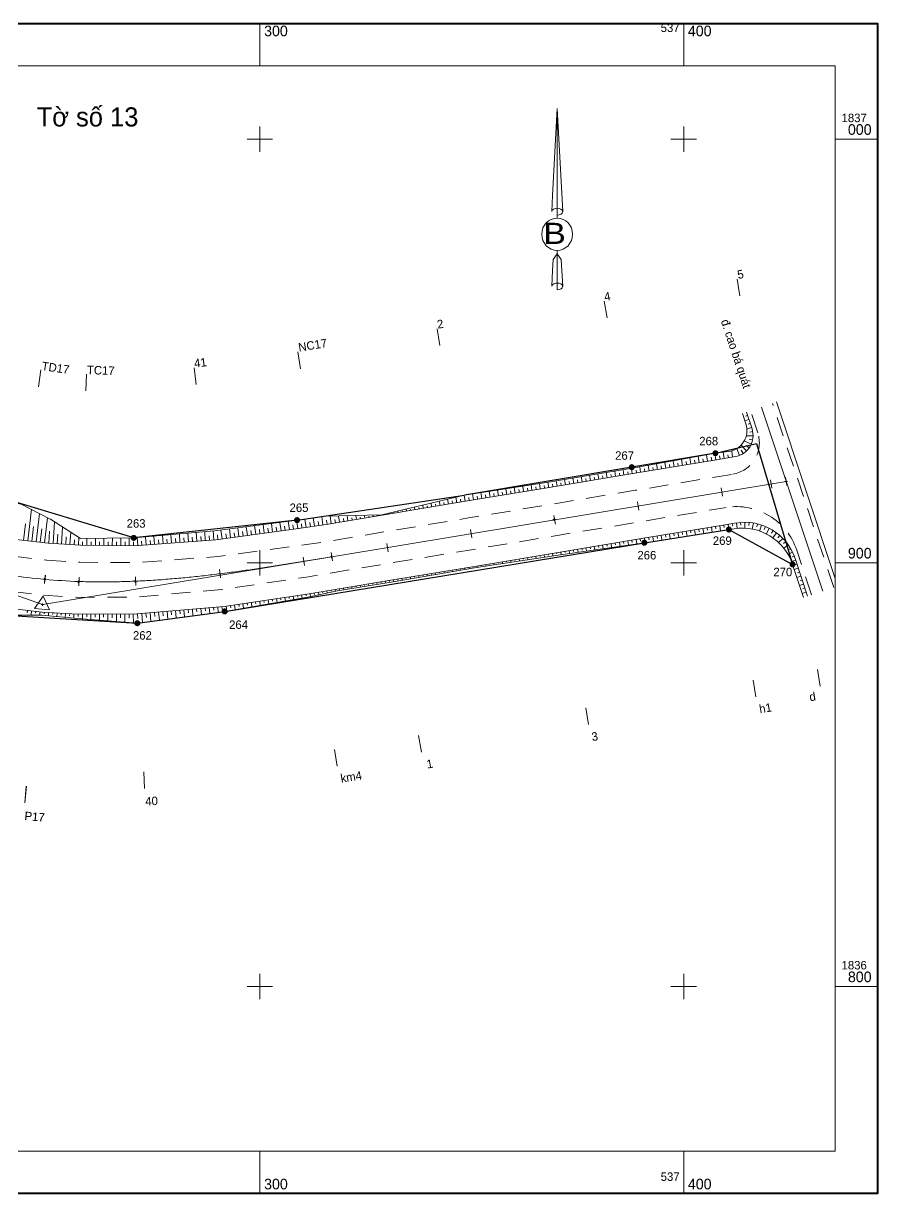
# Model space of a CAD drawing. Header units: metres. Extents: x 537049 to 537446, y 1836751 to 1837027.
# Drawn here: x 537244.2 to 537445.8, y 1836751.1 to 1837027.3 of the extents above; entities that cross this region are included whole.
import ezdxf
from ezdxf.enums import TextEntityAlignment as Align

# ---------------------------------------------------------------- set-up
doc = ezdxf.new("R2010")
doc.units = ezdxf.units.M
doc.header["$MEASUREMENT"] = 0
doc.linetypes.add('DGN Style 2', pattern=[7.5575, 4.5345, -3.023])
doc.layers.get('0').update_dxf_attribs({"color": 1})
for name, color, linetype, lineweight in [('Level 19', 1, 'Continuous', 0), ('Level 2', 1, 'Continuous', 0), ('Level 3', 1, 'Continuous', 0), ('Level 4', 1, 'Continuous', 0), ('Level 5', 1, 'Continuous', 0), ('Level 51', 1, 'Continuous', 0), ('Level 62', 1, 'Continuous', 0), ('Level 63', 1, 'Continuous', 0), ('Level 8', 1, 'Continuous', 0), ('Level 9', 1, 'Continuous', 0)]:
    doc.layers.add(name, color=color, linetype=linetype, lineweight=lineweight)
doc.styles.add('Style-CHAR_FAST_FONT', font='CHAR_FAST_FONT.shx')
doc.styles.add('Style-ENGINEERING', font='ENGINEERING.shx')
doc.styles.add('Style-STANDARD', font='STANDARD.shx')

# ---------------------------------------------------------------- blocks, each defined once
blk = doc.blocks.new('DDCT_1')
at = {"color": 0, "linetype": 'Continuous', "lineweight": 0}
for p, q in [((6.2, 0), (-6.2, 0)), ((0, -6.2), (0, 6.2))]:
    blk.add_line(p, q, dxfattribs=at)
blk = doc.blocks.new('BLOCK_')
at = {"color": 0, "linetype": 'ByBlock', "lineweight": 0}
blk.add_point((0, 0), dxfattribs=at)
blk = doc.blocks.new('KH_DIN')
at = {"color": 0, "linetype": 'Continuous', "lineweight": 0, "flags": 128}
blk.add_lwpolyline([(1.08, -1.83), (1.09, 1.71), (-1.99, -0.04)], close=True, dxfattribs=at)
blk.add_lwpolyline([(-0.05, 0, 1), (0.05, 0, 1)], format="xyb", close=True, dxfattribs=at)
at = {"color": 0, "linetype": 'Continuous', "lineweight": 0}
blk.add_blockref('BLOCK_', (0, 0), dxfattribs=at)
at = {"color": 0, "linetype": 'Continuous', "lineweight": 0, "style": 'Style-STANDARD', "flags": 1}
blk.add_attdef('xdata0', text='', height=1, rotation=270.0545, dxfattribs=at).set_placement((0, 0), align=Align.TOP_LEFT)
blk.add_attdef('xdata0', text='', height=1, rotation=270.0545, dxfattribs=at).set_placement((0, 0), align=Align.TOP_LEFT)
blk = doc.blocks.new('*U39')
at = {"layer": 'Level 51', "color": 7, "linetype": 'Continuous', "lineweight": 0}
for p, q in [((0.06, 50.73), (-2.51, 2.08)), ((0.06, 50.73), (3.13, -6.88)), ((0.06, 50.73), (3.13, -6.88)), ((0.06, 50.73), (3.13, -6.88)), ((0.06, -4.95), (0.06, 50.73)), ((-2.51, 2.08), (-3.01, -6.77)), ((0.06, -4.95), (0.06, -7.18)), ((0.06, -7.18), (0.06, -8.83)), ((0.06, -8.83), (0.06, -10.49)), ((0.06, -8.83), (0.06, -10.49)), ((0.06, -8.83), (0.06, -10.49)), ((3.13, -6.88), (3.13, -6.77)), ((0.06, -30.43), (-2.2, -33.63)), ((0.06, -30.43), (0.06, -28.54)), ((0.06, -30.43), (0.06, -28.54)), ((0.06, -30.43), (0.06, -28.54)), ((0.06, -30.43), (2.32, -33.63)), ((0.06, -30.43), (2.32, -33.63)), ((0.06, -30.43), (2.32, -33.63)), ((0.06, -46.77), (0.06, -30.43)), ((-2.2, -33.63), (-2.51, -39.7)), ((2.32, -33.63), (3.13, -48.7)), ((2.32, -33.63), (3.13, -48.7)), ((2.32, -33.63), (3.13, -48.7)), ((-2.51, -39.7), (-3.01, -48.5)), ((0.06, -46.77), (0.06, -48.96)), ((0.06, -48.96), (0.06, -50.63)), ((3.13, -48.7), (3.13, -48.5))]:
    blk.add_line(p, q, dxfattribs=at)
at = {"layer": 'Level 51', "color": 7, "linetype": 'Continuous', "lineweight": 0, "extrusion": (0, 0, -1)}
for centre, start_param, end_param in [((0.04, -6.89), 3.208733, 4.712389), ((0.04, -48.68), 3.208907, 3.792116), ((0.04, -48.68), 3.792116, 4.712389)]:
    blk.add_ellipse(centre, major_axis=(3.06, 0), ratio=0.632193, start_param=start_param, end_param=end_param, dxfattribs=at)
at = {"layer": 'Level 51', "color": 7, "linetype": 'Continuous', "lineweight": 0}
for centre, start_param, end_param in [((0.04, -6.89), 0.067141, 1.570796), ((0.04, -6.89), 4.712389, 6.283185), ((0.04, -48.68), 0.067141, 1.570796), ((0.04, -48.68), 4.712389, 6.283185)]:
    blk.add_ellipse(centre, major_axis=(3.06, 0), ratio=0.632193, start_param=start_param, end_param=end_param, dxfattribs=at)
blk.add_ellipse((0.04, -19.51), major_axis=(0, 9.03), ratio=0.956213, dxfattribs=at)
at = {"layer": 'Level 51', "color": 7, "linetype": 'Continuous', "lineweight": 0, "insert": (-1.42, -24.91), "char_height": 11.8046, "attachment_point": 8, "line_spacing_factor": 0.60241, "style": 'Style-CHAR_FAST_FONT'}
blk.add_mtext('\\H1.000000x;\\W1.194961;\\T1.000;B\\P', dxfattribs=at)

msp = doc.modelspace()

# ---------------------------------------------------------------- hatches: boundary and pattern name
at = {"layer": 'Level 4', "linetype": 'Continuous', "lineweight": 0}
h = msp.add_hatch(color=7, dxfattribs=at)
edge = h.paths.add_edge_path()
edge.add_arc((537407.49, 1836925.85), 0.718679, 360, 720)
h = msp.add_hatch(color=1, dxfattribs=at)
edge = h.paths.add_edge_path()
edge.add_arc((537387.75, 1836922.55), 0.718679, 360, 720)
h = msp.add_hatch(color=1, dxfattribs=at)
edge = h.paths.add_edge_path()
edge.add_arc((537308.77, 1836910.06), 0.718679, 360, 720)
h = msp.add_hatch(color=7, dxfattribs=at)
edge = h.paths.add_edge_path()
edge.add_arc((537410.68, 1836907.83), 0.718679, 360, 720)
h = msp.add_hatch(color=7, dxfattribs=at)
edge = h.paths.add_edge_path()
edge.add_arc((537270.22, 1836905.87), 0.718679, 360, 720)
h = msp.add_hatch(color=7, dxfattribs=at)
edge = h.paths.add_edge_path()
edge.add_arc((537270.22, 1836905.87), 0.718679, 360, 720)
h = msp.add_hatch(color=7, dxfattribs=at)
edge = h.paths.add_edge_path()
edge.add_arc((537390.72, 1836904.72), 0.718679, 360, 720)
h = msp.add_hatch(color=7, dxfattribs=at)
edge = h.paths.add_edge_path()
edge.add_arc((537425.69, 1836899.61), 0.718679, 360, 720)
h = msp.add_hatch(color=7, dxfattribs=at)
edge = h.paths.add_edge_path()
edge.add_arc((537291.69, 1836888.51), 0.718679, 360, 720)
h = msp.add_hatch(color=7, dxfattribs=at)
edge = h.paths.add_edge_path()
edge.add_arc((537271.08, 1836885.72), 0.718679, 360, 720)

# ---------------------------------------------------------------- linework, layer by layer
at = {"layer": 'Level 19', "color": 7, "linetype": 'Continuous', "lineweight": 13}
for p, q in [((537435.758401, 1836830.219193), (537435.758401, 1836851.598525)), ((537435.758401, 1836812.025201), (537435.758401, 1836830.219193)), ((537435.758401, 1836761.085286), (537435.758401, 1836812.025201))]:
    msp.add_line(p, q, dxfattribs=at)
at = {"layer": 'Level 2', "color": 7, "linetype": 'Continuous', "lineweight": 0}
for p, q in [((537413.27, 1836962.99), (537412.62, 1836966.94)), ((537381.92, 1836957.8), (537381.27, 1836961.74)), ((537342.46, 1836951.25), (537341.81, 1836955.2)), ((537309.58, 1836945.8), (537308.92, 1836949.75)), ((537247.75, 1836941.54), (537248.33, 1836945.5)), ((537258.94, 1836940.54), (537259.08, 1836944.54)), ((537284.98, 1836942.04), (537284.49, 1836946.01)), ((537415.38, 1836933.81), (537414.43, 1836933.49)), ((537415.06, 1836934.76), (537414.59, 1836934.6)), ((537416.01, 1836931.91), (537414.92, 1836931.55)), ((537415.7, 1836932.86), (537415.22, 1836932.7)), ((537416.29, 1836930.95), (537415.6, 1836930.82)), ((537414.84, 1836926.38), (537413.55, 1836927.73)), ((537415.97, 1836928.01), (537414.29, 1836928.74)), ((537416.38, 1836929.96), (537414.78, 1836929.97)), ((537416.27, 1836928.97), (537415.42, 1836929.14)), ((537403.66, 1836923.64), (537403.42, 1836925.12)), ((537405.64, 1836923.97), (537405.39, 1836925.47)), ((537407.61, 1836924.3), (537407.35, 1836925.83)), ((537408.6, 1836924.46), (537408.47, 1836925.21)), ((537409.58, 1836924.62), (537409.34, 1836926.08)), ((537410.57, 1836924.79), (537410.45, 1836925.49)), ((537411.55, 1836924.95), (537411.33, 1836926.32)), ((537413.16, 1836925.32), (537412.55, 1836926.93)), ((537414.05, 1836925.77), (537413.57, 1836926.53)), ((537415.49, 1836927.14), (537414.72, 1836927.67)), ((537387.88, 1836921.02), (537387.67, 1836922.27)), ((537389.85, 1836921.35), (537389.64, 1836922.62)), ((537390.84, 1836921.52), (537390.73, 1836922.16)), ((537391.82, 1836921.68), (537391.61, 1836922.98)), ((537392.81, 1836921.84), (537392.7, 1836922.5)), ((537393.8, 1836922.01), (537393.58, 1836923.33)), ((537394.78, 1836922.17), (537394.67, 1836922.84)), ((537395.77, 1836922.33), (537395.55, 1836923.69)), ((537396.76, 1836922.5), (537396.64, 1836923.18)), ((537397.74, 1836922.66), (537397.51, 1836924.05)), ((537398.73, 1836922.82), (537398.61, 1836923.52)), ((537399.72, 1836922.99), (537399.48, 1836924.4)), ((537400.7, 1836923.15), (537400.58, 1836923.87)), ((537401.69, 1836923.31), (537401.45, 1836924.76)), ((537402.68, 1836923.48), (537402.55, 1836924.21)), ((537404.65, 1836923.81), (537404.53, 1836924.55)), ((537406.62, 1836924.13), (537406.5, 1836924.89)), ((537372.09, 1836918.41), (537371.88, 1836919.67)), ((537374.07, 1836918.73), (537373.86, 1836919.99)), ((537375.05, 1836918.9), (537374.95, 1836919.53)), ((537376.04, 1836919.06), (537375.83, 1836920.32)), ((537377.03, 1836919.23), (537376.92, 1836919.85)), ((537378.01, 1836919.39), (537377.8, 1836920.64)), ((537379, 1836919.55), (537378.9, 1836920.18)), ((537379.99, 1836919.72), (537379.78, 1836920.97)), ((537380.97, 1836919.88), (537380.87, 1836920.5)), ((537381.96, 1836920.04), (537381.75, 1836921.29)), ((537382.95, 1836920.21), (537382.84, 1836920.83)), ((537383.93, 1836920.37), (537383.73, 1836921.62)), ((537384.92, 1836920.53), (537384.82, 1836921.16)), ((537385.9, 1836920.7), (537385.7, 1836921.94)), ((537386.89, 1836920.86), (537386.79, 1836921.48)), ((537388.86, 1836921.19), (537388.76, 1836921.81)), ((537420.47, 1836919.59), (537420.8, 1836917.61)), ((537424.03, 1836920.18), (537424.35, 1836918.2)), ((537354.34, 1836915.46), (537354.11, 1836916.85)), ((537356.31, 1836915.79), (537356.08, 1836917.16)), ((537357.3, 1836915.95), (537357.18, 1836916.64)), ((537358.28, 1836916.12), (537358.06, 1836917.47)), ((537359.27, 1836916.28), (537359.16, 1836916.95)), ((537360.26, 1836916.44), (537360.03, 1836917.78)), ((537361.24, 1836916.61), (537361.13, 1836917.27)), ((537362.23, 1836916.77), (537362.01, 1836918.09)), ((537363.21, 1836916.94), (537363.11, 1836917.59)), ((537364.2, 1836917.1), (537363.99, 1836918.4)), ((537365.19, 1836917.26), (537365.08, 1836917.91)), ((537366.17, 1836917.43), (537365.96, 1836918.71)), ((537367.16, 1836917.59), (537367.06, 1836918.23)), ((537368.15, 1836917.75), (537367.94, 1836919.02)), ((537369.13, 1836917.92), (537369.03, 1836918.55)), ((537370.12, 1836918.08), (537369.91, 1836919.34)), ((537371.11, 1836918.24), (537371, 1836918.87)), ((537373.08, 1836918.57), (537372.98, 1836919.2)), ((537408.85, 1836917.66), (537409.18, 1836915.69)), ((537340.52, 1836913.17), (537340.38, 1836914.07)), ((537342.5, 1836913.5), (537342.33, 1836914.53)), ((537343.48, 1836913.66), (537343.39, 1836914.21)), ((537344.47, 1836913.83), (537344.28, 1836914.99)), ((537345.46, 1836913.99), (537345.36, 1836914.61)), ((537346.44, 1836914.15), (537346.23, 1836915.45)), ((537347.43, 1836914.32), (537347.32, 1836915)), ((537348.42, 1836914.48), (537348.18, 1836915.91)), ((537349.4, 1836914.65), (537349.28, 1836915.36)), ((537350.39, 1836914.81), (537350.15, 1836916.23)), ((537351.38, 1836914.97), (537351.26, 1836915.68)), ((537352.36, 1836915.14), (537352.13, 1836916.54)), ((537353.35, 1836915.3), (537353.23, 1836916)), ((537355.32, 1836915.63), (537355.21, 1836916.32)), ((537389.12, 1836914.39), (537389.45, 1836912.42)), ((537245.2, 1836905.15), (537246.07, 1836912.61)), ((537247.19, 1836904.92), (537247.97, 1836911.61)), ((537320.79, 1836909.9), (537320.59, 1836911.11)), ((537322.77, 1836910.23), (537322.61, 1836911.17)), ((537324.74, 1836910.56), (537324.63, 1836911.22)), ((537326.71, 1836910.88), (537326.65, 1836911.28)), ((537327.7, 1836911.05), (537327.68, 1836911.18)), ((537328.69, 1836911.21), (537328.66, 1836911.34)), ((537329.67, 1836911.37), (537329.66, 1836911.46)), ((537330.66, 1836911.54), (537330.62, 1836911.77)), ((537331.65, 1836911.7), (537331.62, 1836911.85)), ((537332.63, 1836911.86), (537332.57, 1836912.23)), ((537333.62, 1836912.03), (537333.58, 1836912.24)), ((537334.61, 1836912.19), (537334.52, 1836912.69)), ((537335.59, 1836912.36), (537335.54, 1836912.64)), ((537336.58, 1836912.52), (537336.47, 1836913.15)), ((537337.56, 1836912.68), (537337.51, 1836913.03)), ((537338.55, 1836912.85), (537338.42, 1836913.61)), ((537339.54, 1836913.01), (537339.47, 1836913.43)), ((537341.51, 1836913.34), (537341.43, 1836913.82)), ((537369.39, 1836911.12), (537369.72, 1836909.14)), ((537244.21, 1836905.27), (537244.67, 1836909.19)), ((537246.19, 1836905.04), (537246.61, 1836908.57)), ((537249.17, 1836904.69), (537249.87, 1836910.6)), ((537251.18, 1836904.52), (537251.5, 1836909.65)), ((537253.18, 1836904.39), (537253.43, 1836908.43)), ((537297.05, 1836906.44), (537296.77, 1836908.5)), ((537299.03, 1836906.71), (537298.75, 1836908.76)), ((537301.01, 1836906.97), (537300.74, 1836909.01)), ((537302.99, 1836907.24), (537302.72, 1836909.27)), ((537303.98, 1836907.37), (537303.85, 1836908.39)), ((537304.98, 1836907.5), (537304.7, 1836909.53)), ((537305.97, 1836907.64), (537305.83, 1836908.65)), ((537306.96, 1836907.77), (537306.69, 1836909.79)), ((537307.95, 1836907.9), (537307.81, 1836908.91)), ((537308.94, 1836908.04), (537308.67, 1836910.05)), ((537309.93, 1836908.18), (537309.78, 1836909.18)), ((537310.92, 1836908.33), (537310.62, 1836910.32)), ((537311.91, 1836908.48), (537311.76, 1836909.47)), ((537312.9, 1836908.63), (537312.6, 1836910.59)), ((537313.88, 1836908.78), (537313.74, 1836909.75)), ((537314.87, 1836908.93), (537314.58, 1836910.86)), ((537315.86, 1836909.08), (537315.71, 1836910.03)), ((537316.85, 1836909.25), (537316.56, 1836911)), ((537317.83, 1836909.41), (537317.7, 1836910.22)), ((537318.82, 1836909.57), (537318.58, 1836911.05)), ((537319.81, 1836909.74), (537319.7, 1836910.41)), ((537321.78, 1836910.07), (537321.69, 1836910.6)), ((537323.75, 1836910.39), (537323.69, 1836910.79)), ((537325.73, 1836910.72), (537325.68, 1836910.99)), ((537406.53, 1836908.41), (537406.73, 1836907.21)), ((537407.52, 1836908.57), (537407.62, 1836907.97)), ((537408.51, 1836908.73), (537408.71, 1836907.52)), ((537409.49, 1836908.9), (537409.59, 1836908.29)), ((537410.48, 1836909.06), (537410.68, 1836907.83)), ((537411.47, 1836909.22), (537411.57, 1836908.6)), ((537412.45, 1836909.39), (537412.66, 1836908.11)), ((537413.44, 1836909.51), (537413.5, 1836908.83)), ((537414.44, 1836909.54), (537414.44, 1836908.15)), ((537415.44, 1836909.5), (537415.38, 1836908.79)), ((537416.44, 1836909.38), (537416.2, 1836907.94)), ((537417.41, 1836909.18), (537417.24, 1836908.46)), ((537418.37, 1836908.9), (537417.9, 1836907.48)), ((537419.31, 1836908.55), (537419.02, 1836907.86)), ((537248.18, 1836904.8), (537248.55, 1836907.96)), ((537250.17, 1836904.58), (537250.34, 1836907.42)), ((537250.18, 1836904.58), (537250.36, 1836907.42)), ((537252.18, 1836904.45), (537252.32, 1836906.75)), ((537254.17, 1836904.33), (537254.28, 1836906.08)), ((537255.17, 1836904.27), (537255.36, 1836907.22)), ((537257.17, 1836904.14), (537257.28, 1836906)), ((537259.17, 1836904.1), (537259.18, 1836905.76)), ((537261.17, 1836904.08), (537261.18, 1836905.78)), ((537263.17, 1836904.07), (537263.18, 1836905.8)), ((537265.17, 1836904.05), (537265.18, 1836905.82)), ((537267.17, 1836904.03), (537267.18, 1836905.84)), ((537269.17, 1836904.01), (537269.18, 1836905.86)), ((537271.16, 1836904.07), (537271.03, 1836905.94)), ((537273.16, 1836904.22), (537273.02, 1836906.12)), ((537275.15, 1836904.36), (537275.01, 1836906.29)), ((537277.15, 1836904.51), (537277, 1836906.46)), ((537279.14, 1836904.66), (537279, 1836906.63)), ((537280.14, 1836904.73), (537280.07, 1836905.73)), ((537281.14, 1836904.81), (537280.99, 1836906.8)), ((537282.13, 1836904.88), (537282.06, 1836905.89)), ((537283.13, 1836904.96), (537282.98, 1836906.98)), ((537284.13, 1836905.03), (537284.05, 1836906.05)), ((537285.13, 1836905.1), (537284.97, 1836907.15)), ((537286.12, 1836905.18), (537286.05, 1836906.21)), ((537287.12, 1836905.25), (537286.97, 1836907.32)), ((537288.12, 1836905.33), (537288.04, 1836906.37)), ((537289.12, 1836905.4), (537288.96, 1836907.49)), ((537290.11, 1836905.51), (537289.97, 1836906.55)), ((537291.1, 1836905.64), (537290.82, 1836907.72)), ((537292.09, 1836905.77), (537291.95, 1836906.81)), ((537293.08, 1836905.91), (537292.8, 1836907.98)), ((537294.07, 1836906.04), (537293.93, 1836907.07)), ((537295.06, 1836906.17), (537294.79, 1836908.24)), ((537296.06, 1836906.31), (537295.92, 1836907.34)), ((537298.04, 1836906.57), (537297.9, 1836907.6)), ((537300.02, 1836906.84), (537299.88, 1836907.86)), ((537302, 1836907.1), (537301.87, 1836908.12)), ((537349.66, 1836907.85), (537349.98, 1836905.87)), ((537389.76, 1836905.63), (537389.85, 1836905.12)), ((537390.75, 1836905.79), (537390.92, 1836904.75)), ((537391.73, 1836905.95), (537391.82, 1836905.43)), ((537392.72, 1836906.12), (537392.9, 1836905.06)), ((537393.71, 1836906.28), (537393.8, 1836905.75)), ((537394.69, 1836906.44), (537394.87, 1836905.37)), ((537395.68, 1836906.61), (537395.77, 1836906.06)), ((537396.67, 1836906.77), (537396.85, 1836905.68)), ((537397.65, 1836906.93), (537397.75, 1836906.38)), ((537398.64, 1836907.1), (537398.83, 1836905.98)), ((537399.63, 1836907.26), (537399.72, 1836906.7)), ((537400.61, 1836907.42), (537400.8, 1836906.29)), ((537401.6, 1836907.59), (537401.7, 1836907.02)), ((537402.59, 1836907.75), (537402.78, 1836906.6)), ((537403.57, 1836907.92), (537403.67, 1836907.33)), ((537404.56, 1836908.08), (537404.75, 1836906.91)), ((537405.55, 1836908.24), (537405.64, 1836907.65)), ((537420.21, 1836908.12), (537419.52, 1836906.8)), ((537421.08, 1836907.63), (537420.69, 1836907)), ((537421.91, 1836907.06), (537421.03, 1836905.89)), ((537422.68, 1836906.43), (537422.21, 1836905.89)), ((537423.41, 1836905.74), (537422.4, 1836904.77)), ((537256.17, 1836904.2), (537256.25, 1836905.41)), ((537258.17, 1836904.11), (537258.17, 1836904.93)), ((537260.17, 1836904.09), (537260.17, 1836904.93)), ((537262.17, 1836904.07), (537262.17, 1836904.93)), ((537264.17, 1836904.06), (537264.17, 1836904.93)), ((537266.17, 1836904.04), (537266.17, 1836904.94)), ((537268.17, 1836904.02), (537268.17, 1836904.94)), ((537270.17, 1836904.01), (537270.17, 1836904.94)), ((537272.16, 1836904.14), (537272.09, 1836905.09)), ((537274.16, 1836904.29), (537274.09, 1836905.25)), ((537276.15, 1836904.44), (537276.08, 1836905.41)), ((537278.15, 1836904.59), (537278.07, 1836905.57)), ((537329.93, 1836904.57), (537330.25, 1836902.6)), ((537372.99, 1836902.84), (537373.1, 1836902.21)), ((537373.98, 1836903.01), (537374.03, 1836902.68)), ((537374.96, 1836903.17), (537375.08, 1836902.49)), ((537375.95, 1836903.34), (537376.01, 1836902.99)), ((537376.94, 1836903.5), (537377.06, 1836902.78)), ((537377.92, 1836903.66), (537377.99, 1836903.29)), ((537378.91, 1836903.83), (537379.04, 1836903.06)), ((537379.9, 1836903.99), (537379.96, 1836903.59)), ((537380.88, 1836904.15), (537381.02, 1836903.34)), ((537381.87, 1836904.32), (537381.94, 1836903.9)), ((537382.86, 1836904.48), (537383, 1836903.62)), ((537383.84, 1836904.64), (537383.92, 1836904.2)), ((537384.83, 1836904.81), (537384.98, 1836903.91)), ((537385.82, 1836904.97), (537385.89, 1836904.51)), ((537386.8, 1836905.13), (537386.96, 1836904.19)), ((537387.79, 1836905.3), (537387.87, 1836904.81)), ((537388.78, 1836905.46), (537388.94, 1836904.47)), ((537424.07, 1836904.99), (537423.55, 1836904.56)), ((537424.68, 1836904.2), (537423.61, 1836903.45)), ((537425.21, 1836903.36), (537424.68, 1836903.04)), ((537310.2, 1836901.31), (537310.52, 1836899.33)), ((537316.78, 1836902.39), (537317.1, 1836900.42)), ((537356.22, 1836900.06), (537356.25, 1836899.88)), ((537357.21, 1836900.23), (537357.27, 1836899.84)), ((537358.19, 1836900.39), (537358.23, 1836900.19)), ((537359.18, 1836900.55), (537359.25, 1836900.14)), ((537360.17, 1836900.72), (537360.2, 1836900.5)), ((537361.15, 1836900.88), (537361.23, 1836900.44)), ((537362.14, 1836901.05), (537362.18, 1836900.82)), ((537363.13, 1836901.21), (537363.2, 1836900.74)), ((537364.11, 1836901.37), (537364.15, 1836901.13)), ((537365.1, 1836901.54), (537365.18, 1836901.03)), ((537366.09, 1836901.7), (537366.13, 1836901.44)), ((537367.07, 1836901.86), (537367.16, 1836901.33)), ((537368.06, 1836902.03), (537368.1, 1836901.75)), ((537369.04, 1836902.19), (537369.14, 1836901.63)), ((537370.03, 1836902.35), (537370.08, 1836902.07)), ((537371.02, 1836902.52), (537371.12, 1836901.93)), ((537372, 1836902.68), (537372.05, 1836902.38)), ((537425.68, 1836902.47), (537424.63, 1836901.96)), ((537426.41, 1836900.61), (537425.44, 1836900.29)), ((537426.08, 1836901.56), (537425.57, 1836901.36)), ((537290.45, 1836898.38), (537290.7, 1836896.4)), ((537340.44, 1836897.45), (537340.47, 1836897.25)), ((537341.42, 1836897.61), (537341.48, 1836897.23)), ((537342.41, 1836897.77), (537342.44, 1836897.59)), ((537343.39, 1836897.94), (537343.46, 1836897.58)), ((537344.38, 1836898.1), (537344.41, 1836897.92)), ((537345.37, 1836898.26), (537345.43, 1836897.92)), ((537346.35, 1836898.43), (537346.38, 1836898.26)), ((537347.34, 1836898.59), (537347.4, 1836898.26)), ((537348.33, 1836898.76), (537348.35, 1836898.59)), ((537349.31, 1836898.92), (537349.37, 1836898.6)), ((537350.3, 1836899.08), (537350.33, 1836898.93)), ((537351.29, 1836899.25), (537351.34, 1836898.94)), ((537352.27, 1836899.41), (537352.3, 1836899.25)), ((537353.26, 1836899.57), (537353.32, 1836899.24)), ((537354.25, 1836899.74), (537354.28, 1836899.56)), ((537355.23, 1836899.9), (537355.29, 1836899.54)), ((537427.04, 1836898.71), (537426.09, 1836898.4)), ((537426.73, 1836899.66), (537426.25, 1836899.51)), ((537427.36, 1836897.77), (537426.88, 1836897.61)), ((537249.35, 1836897.07), (537249.17, 1836895.08)), ((537249.37, 1836897.07), (537249.19, 1836895.08)), ((537257.37, 1836896.57), (537257.3, 1836894.57)), ((537270.62, 1836896.64), (537270.7, 1836894.64)), ((537323.66, 1836894.67), (537323.74, 1836894.23)), ((537324.65, 1836894.83), (537324.69, 1836894.61)), ((537325.64, 1836894.99), (537325.71, 1836894.55)), ((537326.62, 1836895.16), (537326.66, 1836894.94)), ((537327.61, 1836895.32), (537327.68, 1836894.87)), ((537328.6, 1836895.48), (537328.63, 1836895.26)), ((537329.58, 1836895.65), (537329.66, 1836895.2)), ((537330.57, 1836895.81), (537330.61, 1836895.58)), ((537331.56, 1836895.97), (537331.63, 1836895.52)), ((537332.54, 1836896.14), (537332.58, 1836895.91)), ((537333.53, 1836896.3), (537333.6, 1836895.86)), ((537334.52, 1836896.47), (537334.55, 1836896.25)), ((537335.5, 1836896.63), (537335.57, 1836896.21)), ((537336.49, 1836896.79), (537336.52, 1836896.58)), ((537337.48, 1836896.96), (537337.54, 1836896.55)), ((537338.46, 1836897.12), (537338.5, 1836896.92)), ((537339.45, 1836897.28), (537339.51, 1836896.89)), ((537427.67, 1836896.82), (537426.72, 1836896.5)), ((537428.3, 1836894.92), (537427.35, 1836894.6)), ((537427.99, 1836895.87), (537427.51, 1836895.71)), ((537305.89, 1836891.83), (537306.02, 1836890.95)), ((537306.88, 1836891.97), (537306.94, 1836891.54)), ((537307.87, 1836892.12), (537307.99, 1836891.28)), ((537308.86, 1836892.27), (537308.92, 1836891.86)), ((537309.85, 1836892.41), (537309.96, 1836891.62)), ((537310.84, 1836892.56), (537310.89, 1836892.17)), ((537311.83, 1836892.71), (537311.95, 1836891.96)), ((537312.81, 1836892.87), (537312.87, 1836892.52)), ((537313.8, 1836893.03), (537313.9, 1836892.39)), ((537314.79, 1836893.2), (537314.83, 1836892.9)), ((537315.77, 1836893.36), (537315.86, 1836892.82)), ((537316.76, 1836893.52), (537316.8, 1836893.28)), ((537317.75, 1836893.68), (537317.82, 1836893.24)), ((537318.73, 1836893.85), (537318.77, 1836893.64)), ((537319.72, 1836894.01), (537319.79, 1836893.59)), ((537320.7, 1836894.18), (537320.74, 1836893.96)), ((537321.69, 1836894.34), (537321.76, 1836893.91)), ((537322.68, 1836894.5), (537322.71, 1836894.29)), ((537428.93, 1836893.02), (537427.99, 1836892.71)), ((537428.62, 1836893.97), (537428.14, 1836893.81)), ((537248.72, 1836890.11), (537248.74, 1836890.1)), ((537284.08, 1836889.05), (537284.21, 1836887.5)), ((537285.07, 1836889.13), (537285.14, 1836888.38)), ((537286.07, 1836889.22), (537286.2, 1836887.77)), ((537287.06, 1836889.31), (537287.13, 1836888.61)), ((537288.06, 1836889.4), (537288.18, 1836888.04)), ((537289.06, 1836889.48), (537289.11, 1836888.83)), ((537290.05, 1836889.57), (537290.16, 1836888.31)), ((537291.05, 1836889.66), (537291.1, 1836889.05)), ((537292.04, 1836889.78), (537292.21, 1836888.6)), ((537293.03, 1836889.92), (537293.12, 1836889.35)), ((537294.02, 1836890.07), (537294.19, 1836888.94)), ((537295.01, 1836890.22), (537295.09, 1836889.66)), ((537296, 1836890.36), (537296.16, 1836889.27)), ((537296.99, 1836890.51), (537297.07, 1836889.97)), ((537297.98, 1836890.65), (537298.13, 1836889.61)), ((537298.97, 1836890.8), (537299.04, 1836890.29)), ((537299.95, 1836890.95), (537300.1, 1836889.94)), ((537300.94, 1836891.09), (537301.02, 1836890.6)), ((537301.93, 1836891.24), (537302.08, 1836890.28)), ((537302.92, 1836891.39), (537302.99, 1836890.92)), ((537303.91, 1836891.53), (537304.05, 1836890.61)), ((537304.9, 1836891.68), (537304.97, 1836891.23)), ((537245.15, 1836888.75), (537245.08, 1836888.19)), ((537246.14, 1836888.64), (537246.02, 1836887.61)), ((537247.13, 1836888.52), (537247.08, 1836888.06)), ((537248.12, 1836888.41), (537248.03, 1836887.6)), ((537249.14, 1836888.32), (537249.12, 1836887.93)), ((537250.14, 1836888.26), (537250.09, 1836887.45)), ((537251.14, 1836888.19), (537251.11, 1836887.78)), ((537252.14, 1836888.13), (537252.08, 1836887.28)), ((537253.13, 1836888.07), (537253.11, 1836887.63)), ((537254.13, 1836888.01), (537254.08, 1836887.1)), ((537255.13, 1836887.94), (537255.1, 1836887.48)), ((537256.13, 1836887.88), (537256.07, 1836886.93)), ((537257.13, 1836887.82), (537257.13, 1836887.33)), ((537258.13, 1836887.83), (537258.13, 1836886.75)), ((537259.13, 1836887.83), (537259.13, 1836887.25)), ((537260.13, 1836887.84), (537260.13, 1836886.59)), ((537261.13, 1836887.84), (537261.13, 1836887.18)), ((537262.13, 1836887.85), (537262.13, 1836886.44)), ((537263.13, 1836887.86), (537263.13, 1836887.11)), ((537264.13, 1836887.86), (537264.13, 1836886.28)), ((537265.13, 1836887.87), (537265.13, 1836887.03)), ((537266.13, 1836887.87), (537266.14, 1836886.12)), ((537267.13, 1836887.88), (537267.13, 1836886.96)), ((537268.13, 1836887.88), (537268.14, 1836885.96)), ((537269.13, 1836887.89), (537269.13, 1836886.88)), ((537270.13, 1836887.89), (537270.14, 1836885.8)), ((537271.13, 1836887.91), (537271.22, 1836886.83)), ((537272.12, 1836888), (537272.31, 1836885.89)), ((537273.12, 1836888.08), (537273.21, 1836887.05)), ((537274.11, 1836888.17), (537274.29, 1836886.16)), ((537275.11, 1836888.26), (537275.2, 1836887.28)), ((537276.11, 1836888.35), (537276.27, 1836886.43)), ((537277.1, 1836888.43), (537277.18, 1836887.5)), ((537278.1, 1836888.52), (537278.26, 1836886.69)), ((537279.09, 1836888.61), (537279.17, 1836887.72)), ((537280.09, 1836888.7), (537280.24, 1836886.96)), ((537281.09, 1836888.78), (537281.16, 1836887.94)), ((537282.08, 1836888.87), (537282.23, 1836887.23)), ((537283.08, 1836888.96), (537283.15, 1836888.16)), ((537431.58, 1836874.8), (537432.23, 1836870.85)), ((537416.37, 1836872.28), (537417.03, 1836868.33)), ((537376.91, 1836865.74), (537377.57, 1836861.79)), ((537337.45, 1836859.19), (537338.11, 1836855.25)), ((537317.61, 1836855.91), (537318.25, 1836851.96)), ((537272.59, 1836850.68), (537272.76, 1836846.69)), ((537244.86, 1836847.27), (537244.51, 1836843.29)), ((537244.9, 1836847.27), (537244.54, 1836843.29))]:
    msp.add_line(p, q, dxfattribs=at)
at = {"layer": 'Level 2', "color": 7, "linetype": 'Continuous', "lineweight": 0, "flags": 128}
for points in [[(537059.05, 1836954.84), (537070.84, 1836954.9), (537074.45, 1836954.68), (537077.4, 1836953.9), (537085.73, 1836953.23), (537087.83, 1836952.17), (537094.47, 1836950.6), (537100.15, 1836949.5), (537119.01, 1836944.61), (537138.64, 1836938.27), (537159.13, 1836931.03), (537173.61, 1836928.51), (537187.85, 1836925.2), (537194.36, 1836922.71), (537209.71, 1836920.86), (537216.44, 1836919.97), (537220.55, 1836920.62), (537231.73, 1836916.04), (537243.7, 1836913.86), (537250.54, 1836910.25)], [(537250.03, 1836904.59), (537242.47, 1836905.47), (537229.82, 1836907.66), (537217.65, 1836910.64), (537213.91, 1836911.7), (537207.36, 1836913.67), (537192.84, 1836918.43), (537186.24, 1836920.69), (537172.57, 1836925.58), (537158.93, 1836930.46), (537138.42, 1836937.6), (537118.71, 1836943.41), (537099.82, 1836947.21), (537094.19, 1836947.92), (537087.59, 1836948.5), (537085.49, 1836948.62), (537077.39, 1836948.83), (537074.55, 1836948.81), (537071.08, 1836948.71), (537059.05, 1836947.62)], [(537059.05, 1836931.28), (537071.72, 1836932.43), (537074.83, 1836932.51), (537077.38, 1836932.53), (537084.63, 1836932.34), (537086.52, 1836932.23), (537092.43, 1836931.72), (537097.49, 1836931.08), (537114.79, 1836927.84), (537133.49, 1836922.6), (537153.71, 1836915.87), (537167.34, 1836910.99), (537181.01, 1836906.1), (537187.63, 1836903.74), (537202.45, 1836898.65), (537209.27, 1836896.5), (537213.21, 1836895.33), (537226.22, 1836891.95), (537240.11, 1836889.35), (537248.56, 1836888.35), (537248.57, 1836888.35)], [(537059.05, 1836928.15), (537072, 1836925.14), (537074.95, 1836925.61), (537077.37, 1836926.03), (537084.19, 1836923.83), (537086.05, 1836925.13), (537091.56, 1836923.61), (537096.34, 1836923.15), (537114.04, 1836924.88), (537132.18, 1836918.6), (537153.03, 1836913.97), (537165.22, 1836905.05), (537177.9, 1836897.38), (537185.42, 1836897.52), (537200.75, 1836893.45), (537207.94, 1836892.13), (537211.92, 1836890.89), (537225.71, 1836889.71), (537239.87, 1836887.66), (537248.5, 1836887.59)], [(537412.2, 1836925.06), (537407.74, 1836924.32), (537388.01, 1836921.05), (537368.28, 1836917.78), (537348.55, 1836914.5), (537328.82, 1836911.23), (537315.67, 1836909.05), (537309.1, 1836908.06), (537289.57, 1836905.43), (537270.3, 1836904), (537257.64, 1836904.11), (537250.04, 1836904.59), (537250.03, 1836904.59)]]:
    msp.add_lwpolyline(points, dxfattribs=at)
for points in [[(537250.54, 1836910.26), (537250.55, 1836910.25), (537257.7, 1836905.74), (537270.22, 1836905.87), (537289.31, 1836907.52), (537308.77, 1836910.06), (537315.36, 1836910.96), (537328.8, 1836911.34), (537348.31, 1836915.94), (537368.07, 1836919.04), (537387.81, 1836922.29), (537407.49, 1836925.85), (537410.53, 1836926.22), (537410.526929, 1836926.220134, 0.4744289952), (537414.674739, 1836932.761135), (537414.67, 1836932.76), (537413.85, 1836935.26)], [(537412.198389, 1836925.057471, 0.4608349968), (537416.125368, 1836931.566901), (537416.13, 1836931.57), (537414.79, 1836935.57)], [(537248.57, 1836888.36), (537248.59, 1836888.35), (537257.05, 1836887.82), (537270.99, 1836887.9), (537291.54, 1836889.7), (537311.61, 1836892.67), (537318.21, 1836893.76), (537331.36, 1836895.94), (537351.09, 1836899.21), (537370.82, 1836902.48), (537390.55, 1836905.76), (537410.28, 1836909.03), (537412.38, 1836909.38), (537412.380749, 1836909.37608, -0.3690800017), (537426.287642, 1836900.986393), (537426.29, 1836900.99), (537429.25, 1836892.07)], [(537248.5, 1836887.59), (537248.52, 1836887.59), (537257.02, 1836886.84), (537271.08, 1836885.72), (537291.69, 1836888.51), (537311.73, 1836891.92), (537318.28, 1836893.34), (537331.43, 1836895.49), (537351.14, 1836898.91), (537370.92, 1836901.9), (537390.72, 1836904.72), (537411.91, 1836908.02), (537411.908606, 1836908.018431, -0.3662319994), (537425.691647, 1836899.608846), (537425.69, 1836899.61), (537428.3, 1836891.76)]]:
    msp.add_lwpolyline(points, format="xyb", dxfattribs=at)
at = {"layer": 'Level 3', "color": 7, "linetype": 'Continuous', "lineweight": 0}
for p, q in [((537432.81, 1836893.25), (537418.35, 1836936.75)), ((537316.95, 1836901.41), (537424.19, 1836919.19)), ((537183.63, 1836913.39), (537248.72, 1836890.1)), ((537316.95, 1836901.41), (537248.74, 1836890.1))]:
    msp.add_line(p, q, dxfattribs=at)
at = {"layer": 'Level 3', "color": 7, "linetype": 'Continuous', "lineweight": 0, "flags": 128}
for points in [[(537249.261793, 1836896.074222, 0.0134919955), (537257.33948, 1836895.567364), (537257.34, 1836895.57), (537257.84, 1836895.55), (537258.34, 1836895.54), (537258.84, 1836895.52), (537259.34, 1836895.51), (537259.84, 1836895.5), (537260.34, 1836895.49), (537260.84, 1836895.48), (537261.34, 1836895.48), (537261.84, 1836895.47), (537262.34, 1836895.47), (537262.84, 1836895.47), (537263.34, 1836895.47), (537263.84, 1836895.47), (537264.34, 1836895.47), (537264.84, 1836895.48), (537265.34, 1836895.49), (537265.84, 1836895.49), (537266.34, 1836895.5), (537266.84, 1836895.51), (537267.34, 1836895.53), (537267.84, 1836895.54), (537268.34, 1836895.55), (537268.84, 1836895.57), (537269.34, 1836895.59), (537269.84, 1836895.61), (537270.34, 1836895.63), (537270.84, 1836895.65), (537271.34, 1836895.67), (537271.83, 1836895.69), (537272.33, 1836895.72), (537272.83, 1836895.75), (537273.33, 1836895.77), (537273.83, 1836895.8), (537274.33, 1836895.83), (537274.83, 1836895.86), (537275.33, 1836895.9), (537275.83, 1836895.93), (537276.33, 1836895.97), (537276.82, 1836896), (537277.32, 1836896.04), (537277.82, 1836896.08), (537278.32, 1836896.12), (537278.82, 1836896.16), (537279.32, 1836896.2), (537279.82, 1836896.24), (537280.31, 1836896.28), (537280.81, 1836896.33), (537281.31, 1836896.37), (537281.81, 1836896.42), (537282.31, 1836896.47), (537282.8, 1836896.52), (537283.3, 1836896.57), (537283.8, 1836896.62), (537284.3, 1836896.67), (537284.79, 1836896.72), (537285.29, 1836896.77), (537285.79, 1836896.83), (537286.28, 1836896.88), (537286.78, 1836896.94), (537287.28, 1836897), (537287.77, 1836897.05), (537288.27, 1836897.11), (537288.77, 1836897.17), (537289.26, 1836897.23), (537289.76, 1836897.29), (537290.26, 1836897.35), (537290.75, 1836897.41), (537291.25, 1836897.48), (537291.74, 1836897.54), (537292.24, 1836897.6), (537292.74, 1836897.67), (537293.23, 1836897.74), (537293.73, 1836897.8), (537294.22, 1836897.87), (537294.72, 1836897.94), (537295.21, 1836898), (537295.71, 1836898.07), (537296.2, 1836898.14), (537296.7, 1836898.21), (537297.19, 1836898.28), (537297.69, 1836898.35), (537298.18, 1836898.43), (537298.68, 1836898.5), (537299.17, 1836898.57), (537299.67, 1836898.64), (537300.16, 1836898.72), (537300.66, 1836898.79), (537301.15, 1836898.87), (537301.65, 1836898.94), (537302.14, 1836899.02), (537302.63, 1836899.09), (537303.13, 1836899.17), (537303.62, 1836899.24), (537304.12, 1836899.32), (537304.61, 1836899.4), (537305.1, 1836899.48), (537305.6, 1836899.55), (537306.09, 1836899.63), (537306.59, 1836899.71), (537307.08, 1836899.79), (537307.57, 1836899.87), (537308.07, 1836899.95), (537308.56, 1836900.03), (537309.05, 1836900.11), (537309.55, 1836900.19), (537310.04, 1836900.27), (537310.53, 1836900.35), (537311.03, 1836900.43), (537311.52, 1836900.51), (537312.01, 1836900.59), (537312.51, 1836900.67), (537313, 1836900.75), (537313.49, 1836900.84), (537313.99, 1836900.92), (537314.48, 1836901), (537314.97, 1836901.08), (537315.47, 1836901.16), (537315.96, 1836901.24), (537316.45, 1836901.33), (537316.95, 1836901.41)], [(537241.241642, 1836897.012548, 0.0134609982), (537249.261616, 1836896.072217)]]:
    msp.add_lwpolyline(points, format="xyb", dxfattribs=at)
at = {"layer": 'Level 5', "color": 7, "linetype": 'Continuous', "lineweight": 30}
for p, q in [((537407.49, 1836925.85), (537348.31, 1836915.94)), ((537308.77, 1836910.06), (537270.22, 1836905.87)), ((537291.69, 1836888.51), (537390.72, 1836904.72)), ((537239.87, 1836887.66), (537271.08, 1836885.72)), ((537271.08, 1836885.72), (537291.69, 1836888.51))]:
    msp.add_line(p, q, dxfattribs=at)
at = {"layer": 'Level 5', "color": 1, "linetype": 'Continuous', "lineweight": 30}
msp.add_line((537308.77, 1836910.06), (537348.31, 1836915.94), dxfattribs=at)
at = {"layer": 'Level 5', "color": 7, "linetype": 'Continuous', "lineweight": 30, "flags": 128}
for points in [[(537270.22, 1836905.87), (537202.19, 1836926.38), (537189.8, 1836930.81), (537189.8, 1836930.81)], [(537407.49, 1836925.85), (537417.15, 1836928.16), (537425.69, 1836899.61)], [(537390.72, 1836904.72), (537410.68, 1836907.83), (537425.69, 1836899.61), (537425.69, 1836899.61)]]:
    msp.add_lwpolyline(points, dxfattribs=at)
at = {"layer": 'Level 5', "color": 7, "linetype": 'Continuous', "lineweight": 30}
msp.add_point((537270.22, 1836905.87), dxfattribs=at)
at = {"layer": 'Level 62', "color": 7, "linetype": 'Continuous', "lineweight": 0, "flags": 128}
msp.add_lwpolyline([(537059.05, 1837017.27), (537435.76, 1837017.27), (537435.76, 1836761.09), (537059.05, 1836761.09)], close=True, dxfattribs=at)
at = {"layer": 'Level 63', "color": 7, "linetype": 'Continuous', "lineweight": 0}
for p, q in [((537300, 1837017.27), (537300, 1837027.27)), ((537400, 1837017.27), (537400, 1837027.27)), ((537300, 1836997), (537300, 1837003)), ((537400, 1836997), (537400, 1837003)), ((537297, 1837000), (537303, 1837000)), ((537397, 1837000), (537403, 1837000)), ((537435.76, 1837000), (537445.76, 1837000)), ((537300, 1836897), (537300, 1836903)), ((537400, 1836897), (537400, 1836903)), ((537297, 1836900), (537303, 1836900)), ((537397, 1836900), (537403, 1836900)), ((537435.76, 1836900), (537445.76, 1836900)), ((537300, 1836797), (537300, 1836803)), ((537400, 1836797), (537400, 1836803)), ((537297, 1836800), (537303, 1836800)), ((537397, 1836800), (537403, 1836800)), ((537435.76, 1836800), (537445.76, 1836800)), ((537300, 1836751.09), (537300, 1836761.09)), ((537400, 1836751.09), (537400, 1836761.09))]:
    msp.add_line(p, q, dxfattribs=at)
at = {"layer": 'Level 63', "color": 7, "linetype": 'Continuous', "lineweight": 40, "flags": 128}
msp.add_lwpolyline([(537049.05, 1836751.09), (537049.05, 1837027.27), (537445.76, 1837027.27), (537445.76, 1836751.09)], close=True, dxfattribs=at)
at = {"layer": 'Level 63', "color": 7, "linetype": 'Continuous', "lineweight": 13, "flags": 128}
msp.add_lwpolyline([(537059.05, 1836761.09), (537059.05, 1837017.27), (537435.76, 1837017.27), (537435.76, 1836761.09)], close=True, dxfattribs=at)
at = {"layer": 'Level 8', "color": 7, "linetype": 'DGN Style 2', "lineweight": 0}
for p, q in [((537435.42, 1836894.12), (537420.96, 1836937.62)), ((537417.48, 1836930.67), (537415.74, 1836935.89)), ((537430.2, 1836892.39), (537426.68, 1836902.97))]:
    msp.add_line(p, q, dxfattribs=at)
at = {"layer": 'Level 8', "color": 7, "linetype": 'DGN Style 2', "lineweight": 0, "flags": 128}
for points in [[(537059.05, 1836943.61), (537071.24, 1836944.72), (537074.62, 1836944.81), (537077.39, 1836944.83), (537085.28, 1836944.63), (537087.32, 1836944.5), (537093.76, 1836943.95), (537099.25, 1836943.25), (537117.73, 1836939.53), (537137.17, 1836933.8), (537157.58, 1836926.69), (537171.22, 1836921.82), (537184.89, 1836916.92), (537191.5, 1836914.66), (537206.12, 1836909.87), (537212.74, 1836907.87), (537216.54, 1836906.8), (537228.92, 1836903.76), (537241.89, 1836901.52), (537249.67, 1836900.6)], [(537059.05, 1836935.29), (537071.56, 1836936.42), (537074.76, 1836936.51), (537077.38, 1836936.53), (537084.84, 1836936.34), (537086.78, 1836936.22), (537092.86, 1836935.69), (537098.06, 1836935.04), (537115.77, 1836931.72), (537134.74, 1836926.4), (537155.06, 1836919.63), (537168.69, 1836914.75), (537182.36, 1836909.86), (537188.96, 1836907.51), (537203.69, 1836902.45), (537210.44, 1836900.32), (537214.33, 1836899.17), (537227.11, 1836895.85), (537240.69, 1836893.3), (537248.92, 1836892.34), (537248.93, 1836892.34)], [(537249.67, 1836900.61), (537249.69, 1836900.6), (537257.49, 1836900.11), (537270.47, 1836900.01), (537290.07, 1836901.47), (537309.74, 1836904.11), (537316.33, 1836905.11), (537329.48, 1836907.29), (537349.21, 1836910.56), (537368.94, 1836913.83), (537388.67, 1836917.1), (537408.4, 1836920.37), (537411.59, 1836920.9)], [(537248.93, 1836892.34), (537248.94, 1836892.34), (537257.2, 1836891.82), (537270.82, 1836891.89), (537291.04, 1836893.67), (537310.96, 1836896.62), (537317.55, 1836897.71), (537330.7, 1836899.89), (537350.43, 1836903.16), (537370.16, 1836906.43), (537389.9, 1836909.7), (537409.63, 1836912.97), (537409.99, 1836913.04)]]:
    msp.add_lwpolyline(points, dxfattribs=at)
at = {"layer": 'Level 8', "color": 7, "linetype": 'DGN Style 2', "lineweight": 0}
for centre, radius, start, end in [((537410.361279, 1836928.300645), 7.5, 279.414625, 18.382275), ((537412.448477, 1836898.237122), 15, 18.38227222, 99.41462222)]:
    msp.add_arc(centre, radius, start, end, dxfattribs=at)
at = {"layer": 'Level 9', "color": 7, "linetype": 'Continuous', "lineweight": 0}
msp.add_line((537435.76, 1836896.28), (537421.91, 1836937.94), dxfattribs=at)
at = {"layer": 'Level 9', "color": 7, "linetype": 'Continuous', "lineweight": 0, "flags": 128}
for points in [[(537059.05, 1836954.84), (537070.84, 1836954.9), (537074.45, 1836954.68), (537077.4, 1836953.9), (537085.73, 1836953.23), (537087.83, 1836952.17), (537094.47, 1836950.6), (537100.15, 1836949.5), (537119.01, 1836944.61), (537138.64, 1836938.27), (537159.13, 1836931.03), (537173.61, 1836928.51), (537187.85, 1836925.2), (537194.36, 1836922.71), (537209.71, 1836920.86), (537216.44, 1836919.97), (537220.55, 1836920.62), (537231.73, 1836916.04), (537243.7, 1836913.86), (537250.54, 1836910.25)], [(537059.05, 1836928.15), (537072, 1836925.14), (537074.95, 1836925.61), (537077.37, 1836926.03), (537084.19, 1836923.83), (537086.05, 1836925.13), (537091.56, 1836923.61), (537096.34, 1836923.15), (537114.04, 1836924.88), (537132.18, 1836918.6), (537153.03, 1836913.97), (537165.22, 1836905.05), (537177.9, 1836897.38), (537185.42, 1836897.52), (537200.75, 1836893.45), (537207.94, 1836892.13), (537211.92, 1836890.89), (537225.71, 1836889.71), (537239.87, 1836887.66), (537248.5, 1836887.59)]]:
    msp.add_lwpolyline(points, dxfattribs=at)
for points in [[(537250.54, 1836910.26), (537250.55, 1836910.25), (537257.7, 1836905.74), (537270.22, 1836905.87), (537289.31, 1836907.52), (537308.77, 1836910.06), (537315.36, 1836910.96), (537328.8, 1836911.34), (537348.31, 1836915.94), (537368.07, 1836919.04), (537387.81, 1836922.29), (537407.49, 1836925.85), (537410.53, 1836926.22), (537410.526929, 1836926.220134, 0.4744289952), (537414.674739, 1836932.761135), (537414.67, 1836932.76), (537413.85, 1836935.26)], [(537248.5, 1836887.59), (537248.52, 1836887.59), (537257.02, 1836886.84), (537271.08, 1836885.72), (537291.69, 1836888.51), (537311.73, 1836891.92), (537318.28, 1836893.34), (537331.43, 1836895.49), (537351.14, 1836898.91), (537370.92, 1836901.9), (537390.72, 1836904.72), (537411.91, 1836908.02), (537411.908606, 1836908.018431, -0.3662319994), (537425.691647, 1836899.608846), (537425.69, 1836899.61), (537428.3, 1836891.76)]]:
    msp.add_lwpolyline(points, format="xyb", dxfattribs=at)

# ---------------------------------------------------------------- block references
at = {"layer": 'Level 2', "color": 7, "linetype": 'Continuous', "lineweight": 0, "xscale": 0.049998, "yscale": 0.049998}
for p in [(537424.19, 1836919.19), (537369.42, 1836910.18), (537316.87, 1836901.38), (537249.15, 1836896.08), (537257.17, 1836895.5), (537270.54, 1836895.62), (537248.73, 1836890.1)]:
    msp.add_blockref('DDCT_1', p, dxfattribs=at)
at = {"layer": 'Level 2', "color": 7, "linetype": 'Continuous', "lineweight": 0, "rotation": 264.8550520000006}
msp.add_blockref('KH_DIN', (537248.72, 1836890.1), dxfattribs=at)
at = {"layer": 'Level 51', "color": 7, "linetype": 'Continuous', "lineweight": 0, "xscale": 0.422397414644141, "yscale": 0.422397414644141, "zscale": 0.422397414644141}
msp.add_blockref('*U39', (537370.13, 1836985.77), dxfattribs=at)

# ---------------------------------------------------------------- texts
at = {"layer": 'Level 19', "color": 7, "linetype": 'Continuous', "lineweight": 0, "style": 'Style-ENGINEERING'}
msp.add_text('D', height=0.00276, dxfattribs=at).set_placement((537435.760878, 1836761.09138), align=Align.MIDDLE_CENTER)
at = {"layer": 'Level 2', "color": 7, "linetype": 'Continuous', "lineweight": 0, "char_height": 1.99998, "attachment_point": 1, "line_spacing_factor": 0.828316, "style": 'Style-CHAR_FAST_FONT'}
for s, insert, rotation in [('5\\P', (537412.516133, 1836968.947598), 9.414625), ('4\\P', (537381.076133, 1836963.737598), 9.414625), ('2\\P', (537341.666133, 1836957.207598), 9.414625), ('®. cao b¸ qu¸t\\P', (537410.641055, 1836957.696916), 288.38227222), ('NC17\\P', (537308.91613, 1836951.777597), 9.41435833), ('TD17\\P', (537248.69, 1836947.47), 351.67506111), ('41\\P', (537284.351547, 1836948.010211), 7.13685278), ('TC17\\P', (537259.23, 1836946.53), 357.95252222), ('d\\P', (537429.506133, 1836869.257598), 9.414625), ('h1\\P', (537417.676133, 1836866.417598), 9.414625), ('3\\P', (537378.116133, 1836859.857598), 9.414625), ('1\\P', (537339.187919, 1836853.39427), 9.414625), ('km4\\P', (537318.884599, 1836850.037072), 9.26952778), ('40\\P', (537272.908535, 1836844.691225), 2.45769722), ('P17\\P', (537244.55, 1836841.27), 354.85429722), ('P17\\P', (537244.58, 1836841.27), 354.87000833)]:
    msp.add_mtext(s, dxfattribs=dict(at, insert=insert, rotation=rotation))
at = {"layer": 'Level 4', "color": 1, "linetype": 'Continuous', "lineweight": 0, "style": 'Style-CHAR_FAST_FONT'}
for s, p in [('268', (537405.905643, 1836928.70999)), ('267', (537386.055643, 1836925.29999)), ('265', (537309.225643, 1836912.97999)), ('263', (537270.785643, 1836909.26999)), ('266', (537391.315643, 1836901.77999)), ('264', (537294.965643, 1836885.37999)), ('262', (537272.275643, 1836882.84999))]:
    msp.add_text(s, height=1.99998, dxfattribs=at).set_placement(p, align=Align.MIDDLE_CENTER)
at = {"layer": 'Level 4', "color": 7, "linetype": 'Continuous', "lineweight": 0, "style": 'Style-CHAR_FAST_FONT'}
for s, p in [('269', (537409.115643, 1836905.20999)), ('270', (537423.395643, 1836897.80999))]:
    msp.add_text(s, height=1.99998, dxfattribs=at).set_placement(p, align=Align.MIDDLE_CENTER)
at = {"layer": 'Level 63', "color": 7, "linetype": 'Continuous', "lineweight": 0, "style": 'Style-CHAR_FAST_FONT'}
for p in [(537399.041286, 1837025.27), (537399.041286, 1836754.09)]:
    msp.add_text('537', height=1.99998, dxfattribs=at).set_placement(p, align=Align.RIGHT)
for s, height, p in [('300', 2.50002, (537301, 1837024.27)), ('400', 2.50002, (537401, 1837024.27)), ('1837', 1.99998, (537437.26, 1837004)), ('1837', 1.99998, (537437.26, 1837004)), ('000', 2.50002, (537438.76, 1837001)), ('900', 2.50002, (537438.76, 1836901)), ('1836', 1.99998, (537437.26, 1836804)), ('800', 2.50002, (537438.76, 1836801)), ('300', 2.50002, (537301, 1836752.09)), ('400', 2.50002, (537401, 1836752.09))]:
    msp.add_text(s, height=height, dxfattribs=at).set_placement(p)
msp.add_text('T%%234 s%%232 13', height=4.5, dxfattribs=at).set_placement((537259.325039, 1837007.48), align=Align.TOP_CENTER)

doc.saveas('drawing.dxf')
